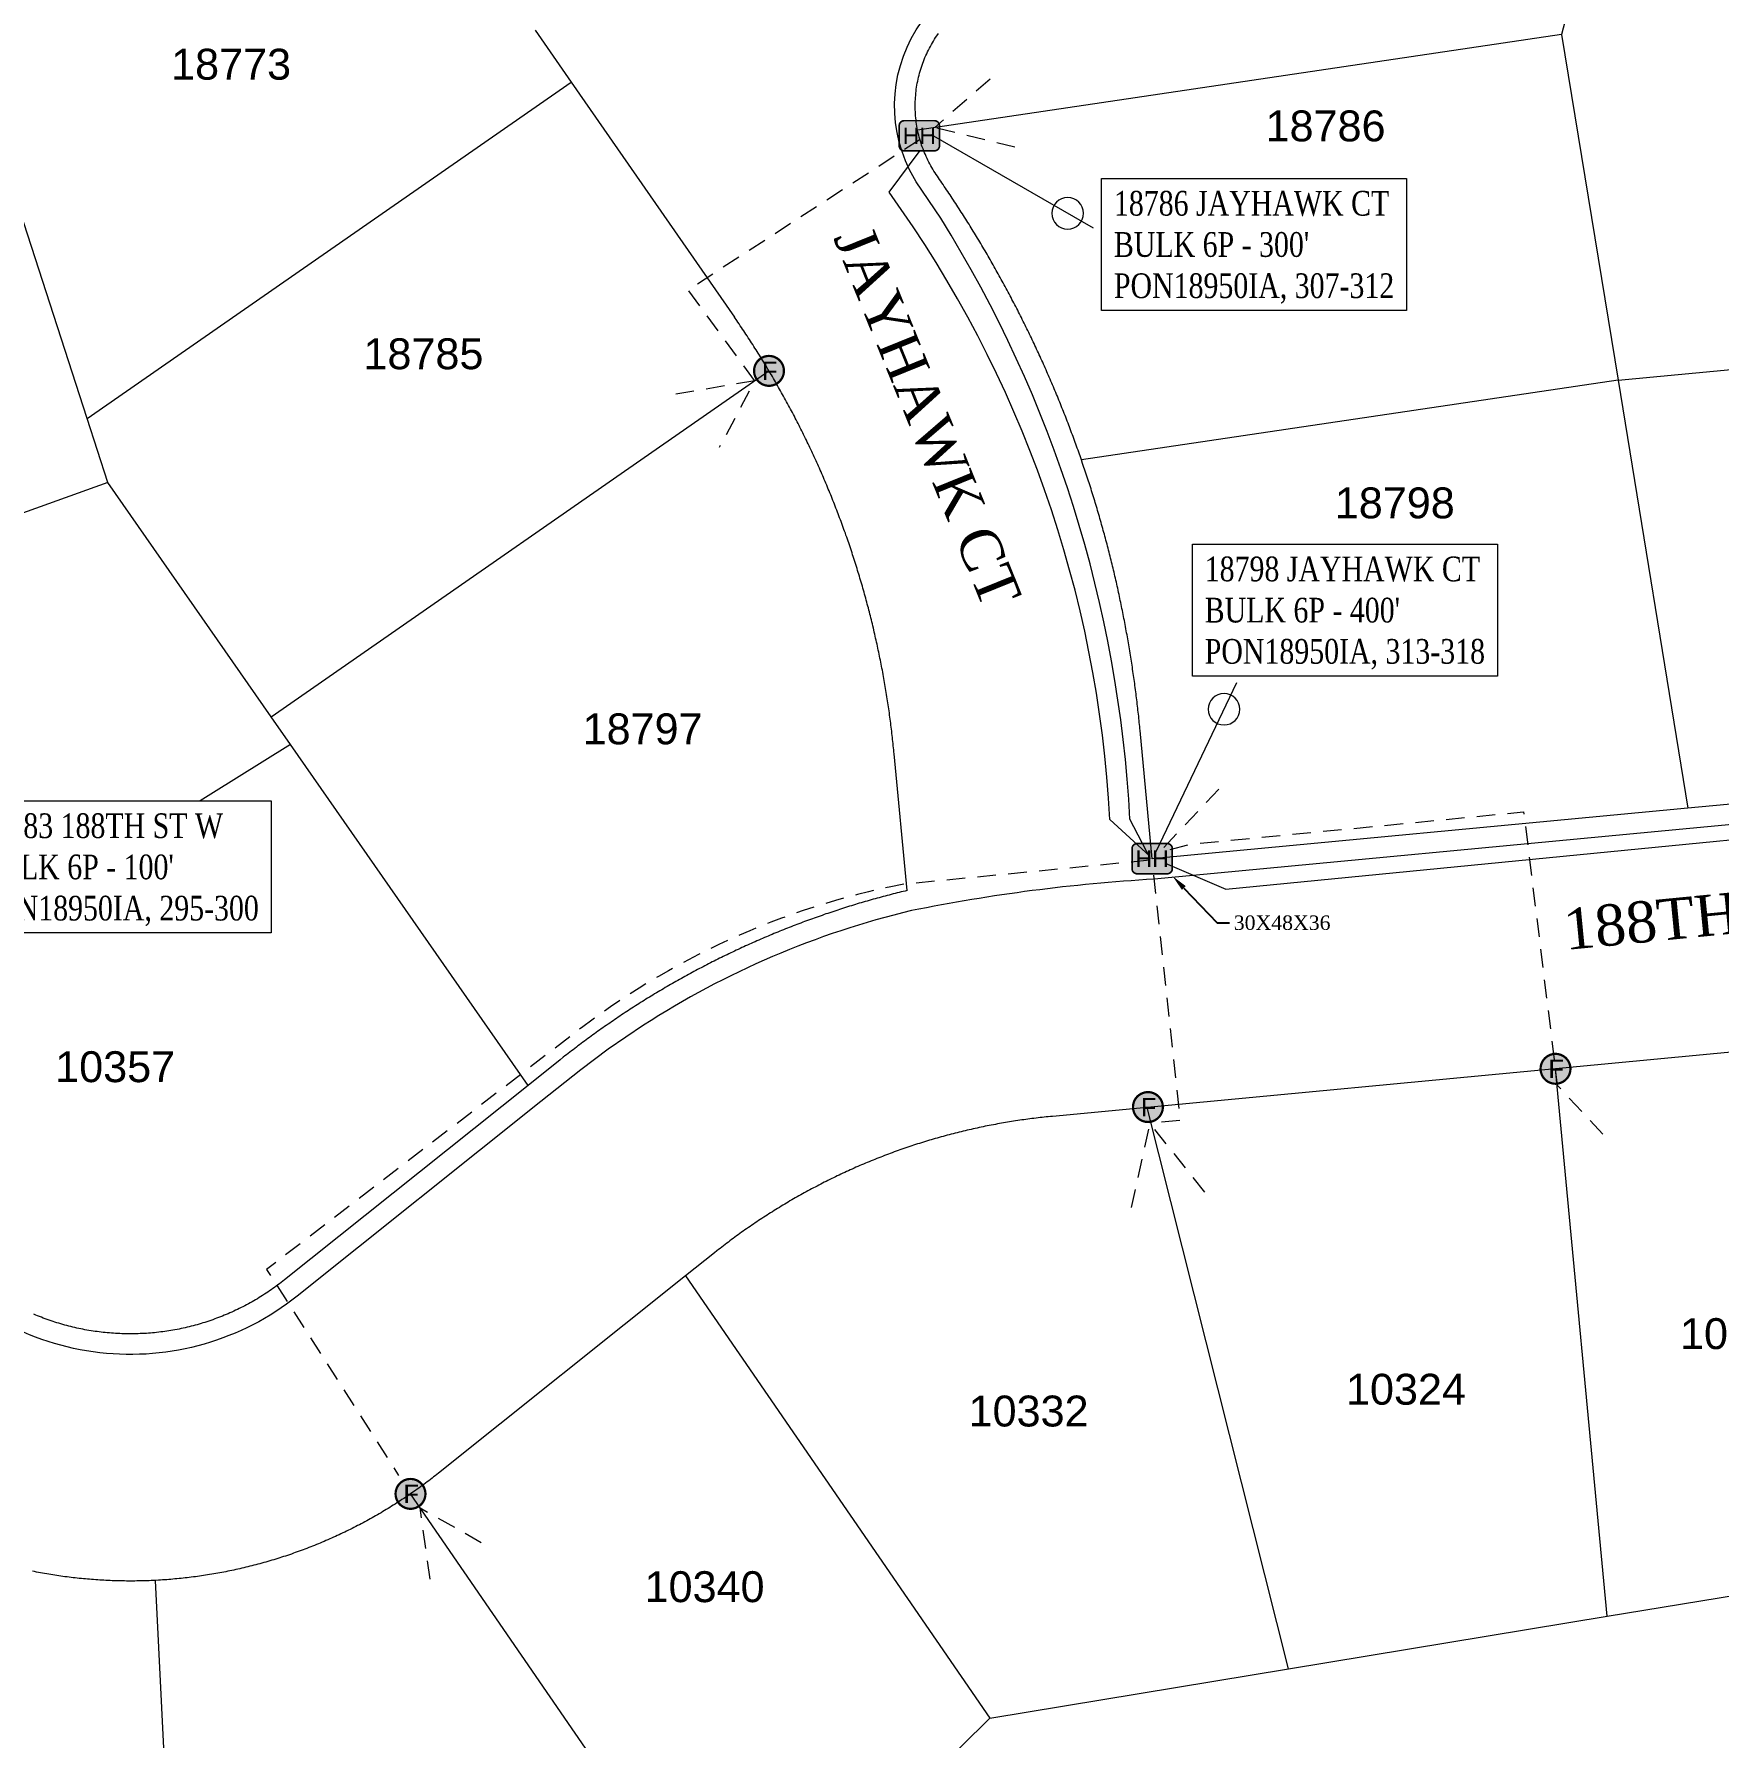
# Model space of a CAD drawing. Header units: feet. Extents: x 865220 to 2821149, y -2240498 to 944432.
# Drawn here: x 2812945.6 to 2813354.8, y 939882.5 to 940296.1 of the extents above; entities that cross this region are included whole.
import ezdxf
from ezdxf import colors
from ezdxf.entities.mleader import LeaderData, LeaderLine
from ezdxf.enums import TextEntityAlignment as Align
from ezdxf.lldxf.tags import DXFTag
from ezdxf.math import Vec2, Vec3

# ---------------------------------------------------------------- set-up
doc = ezdxf.new("R2010")
doc.units = ezdxf.units.FT
doc.header["$LTSCALE"] = 0.015
doc.header["$MEASUREMENT"] = 0
doc.linetypes.add('DASHED', pattern=[5, 3, -2])
for name, color, linetype in [('144A', 112, '144A'), ('Dakota County Addresses', 7, 'Continuous'), ('Dakota County Parcels', 7, 'Continuous'), ('DETAIL', 7, 'Continuous'), ('DROP BURIED', 7, 'DASHED'), ('STREET NAME', 7, 'Continuous'), ('TAIL', 1, 'MST'), ('TELEPHONE STRUCT-PROP', 6, 'Continuous'), ('TERMINALS', 7, 'Continuous')]:
    doc.layers.add(name, color=color, linetype=linetype)
doc.layers.add('RUNNING LINE (UNDERGROUND)', color=10, linetype='Continuous', lineweight=40)
doc.styles.add('Dimensions 100', font='arial.ttf')
doc.styles.add('Line', font='txt.shx', dxfattribs={"height": 3})
doc.styles.add('SIMPLEX', font='times.ttf', dxfattribs={"width": 0.8})
doc.styles.get("Standard").update_dxf_attribs({"font": 'times.ttf'})
doc.styles.add('Utilities', font='arial.ttf', dxfattribs={"height": 2.5})
tags = doc.linetypes.add('144A', pattern='A,80,-5,["144A",Line,S=1.5,R=0,X=0,Y=-1.5],-24', length=109).pattern_tags.tags
tags[6] = DXFTag(74, 10)
tags = doc.linetypes.add('MST', pattern='A,5,-5,5,-5,["TAIL",Line,S=1.5,R=0,X=0,Y=-1.5],-20', length=40).pattern_tags.tags
tags[10] = DXFTag(74, 10)

# ---------------------------------------------------------------- blocks, each defined once
blk = doc.blocks.new('ACMAP_ANN_TEMPLATE_Dakota County Addresses')
at = {"layer": 'Dakota County Addresses', "style": 'Dimensions 100'}
blk.add_attdef('DakotaCountyAddress', text='', height=50, dxfattribs=at).set_placement((0, 0), align=Align.CENTER)
blk = doc.blocks.new('NEW HH')
at = {"ltscale": 40, "true_color": 0xffffff}
h = blk.add_hatch(color=7, dxfattribs=at)
h.dxf.hatch_style = 1
h.paths.add_polyline_path([(-0.0611, -0.0305, 0.414214), (-0.0458, -0.0458), (0.0458, -0.0458, 0.414214), (0.0611, -0.0305), (0.0611, 0.0305, 0.414214), (0.0458, 0.0458), (-0.0458, 0.0458, 0.414214), (-0.0611, 0.0305)])
at = {"layer": 'RUNNING LINE (UNDERGROUND)', "color": 6, "lineweight": 0, "const_width": 0.005, "flags": 128}
blk.add_lwpolyline([(-0.0611, 0.0305), (-0.0611, -0.0305, 0.414214), (-0.0458, -0.0458), (0.0458, -0.0458, 0.414214), (0.0611, -0.0305), (0.0611, 0.0305, 0.414214), (0.0458, 0.0458), (-0.0458, 0.0458, 0.414214)], format="xyb", close=True, dxfattribs=at)
at = {"layer": 'TELEPHONE STRUCT-PROP', "color": 18, "true_color": 0x000000, "style": 'Utilities'}
blk.add_text('HH', height=0.05, dxfattribs=at).set_placement((0, 0), align=Align.MIDDLE_CENTER)
blk = doc.blocks.new('Proposed FlowerPot')
at = {"lineweight": 5, "ltscale": 100, "true_color": 0xffffff}
h = blk.add_hatch(color=7, dxfattribs=at)
h.dxf.hatch_style = 1
h.paths.add_polyline_path([(-0.0604, 0, 0.414214), (0, -0.0604, 0.414214), (0.0604, 0, 0.414214), (0, 0.0604, 0.414214)])
at = {"lineweight": 5, "ltscale": 100}
blk.add_circle((0, 0), 0.0604, dxfattribs=at)
at = {"layer": 'RUNNING LINE (UNDERGROUND)', "color": 6, "lineweight": 5, "const_width": 0.00907, "flags": 128}
blk.add_lwpolyline([(-0.0604, 0, -0.414214), (0, 0.0604, -0.414214), (0.0604, 0, -0.414214), (0, -0.0604, -0.414214), (-0.0604, 0)], format="xyb", dxfattribs=at)
at = {"color": 18, "linetype": 'ByBlock', "lineweight": 5, "ltscale": 100, "true_color": 0x000000, "style": 'Dimensions 100'}
blk.add_text('F', height=0.0744, dxfattribs=at).set_placement((-0.029, -0.0374))
blk = doc.blocks.new('TERMINAL')
at = {"lineweight": 5, "ltscale": 0.5, "flags": 128}
blk.add_lwpolyline([(-0.07, -0.65), (-0.07, 44.75)], dxfattribs=at)
at = {"lineweight": 5, "ltscale": 0.5}
blk.add_circle((-0.07, 37.61), 3.83, dxfattribs=at)

msp = doc.modelspace()

# ---------------------------------------------------------------- linework, layer by layer
at = {"layer": '144A', "lineweight": 5, "ltscale": 50, "flags": 128}
msp.add_lwpolyline([(2814251.08, 939562.11), (2814223.82, 939670.85), (2814217.93, 939689.59), (2814209.93, 939707.36), (2814199.89, 939724.07), (2814187.95, 939739.48), (2814174.27, 939753.37), (2814159.05, 939765.55), (2814142.51, 939775.85), (2814124.86, 939784.12), (2814106.31, 939790.28), (2814093.48, 939793.16), (2814080.32, 939795.03), (2813961.35, 939807.11), (2813965.74, 939860.55), (2813967.85, 939909.13), (2813968.11, 939956.4), (2813967.59, 939996.78), (2813966.42, 940085.76), (2813963.81, 940285.34), (2813948.5, 940341.34, 0.262115), (2813858.71, 940391.79), (2813791.04, 940391.74), (2813571.34, 940391.58, 0.463204), (2813458.58, 940257.21), (2813460.37, 940248.71), (2813467.24, 940225.92), (2813478.89, 940184.41), (2813484.72, 940161), (2813489.07, 940141.9), (2813494.29, 940117.06), (2813347.72, 940103.22), (2813217.61, 940090.93, 0.035236), (2813158.69, 940083.29, 0.084911), (2813093.58, 940055.46), (2813085.05, 940049.65), (2813078.39, 940044.67), (2813068.7, 940036.95), (2813009.54, 939989.75, -0.415738), (2812917.99, 940000.28), (2812916.04, 940002.88), (2812913.96, 940005.78), (2812909.6, 940011.95), (2812899.39, 940026.89), (2812889.26, 940042.48), (2812885.98, 940047.7, -0.117248), (2812769.65, 940395.18), (2812768.9, 940400.97), (2812768.45, 940403.85), (2812768.35, 940404.45, 0.177947), (2812708.55, 940509.19), (2812660.54, 940544.6, 0.149356), (2812569.5, 940570.93), (2812534.62, 940570.41), (2812501.95, 941445.53), (2812498.4, 941731.02), (2812503.32, 941737.82)], format="xyb", dxfattribs=at)
at = {"layer": 'Dakota County Parcels', "lineweight": 5}
for p, q in [((2813323.68, 940323.87), (2813316.57, 940295.93)), ((2813067.28, 940297.01), (2813076.03, 940284.42)), ((2813316.57, 940295.93), (2813160.19, 940272.74)), ((2813316.57, 940295.93), (2813330.28, 940212.04)), ((2812958.52, 940202.75), (2813076.03, 940284.42)), ((2813076.03, 940284.42), (2813115.7, 940227.34)), ((2812958.52, 940202.75), (2812937.82, 940266.76)), ((2813330.28, 940212.04), (2813462.44, 940224.52)), ((2813003.22, 940130.32), (2813124.09, 940214.32)), ((2813330.28, 940212.04), (2813199.95, 940192.72)), ((2813330.28, 940212.04), (2813347.25, 940108.19)), ((2812963.54, 940187.25), (2812958.52, 940202.75)), ((2812963.54, 940187.25), (2812840.85, 940142.97)), ((2813003.22, 940130.32), (2812963.54, 940187.25)), ((2813007.92, 940123.59), (2813003.22, 940130.32)), ((2813007.92, 940123.59), (2812890.22, 940050.35)), ((2813065.58, 940040.86), (2813007.92, 940123.59)), ((2813217.14, 940095.91), (2813214.21, 940126.99)), ((2813157.61, 940088.18), (2813154.48, 940121.35)), ((2813488.25, 940121.51), (2813347.25, 940108.19)), ((2813347.25, 940108.19), (2813217.14, 940095.91)), ((2813399.69, 940052.89), (2813315.08, 940044.9)), ((2813073.4, 940047.1), (2813065.58, 940040.86)), ((2813065.58, 940040.86), (2813006.42, 939993.66)), ((2813315.08, 940044.9), (2813215.92, 940035.53)), ((2813327.62, 939912.01), (2813315.08, 940044.9)), ((2813215.92, 940035.53), (2813192.92, 940033.36)), ((2813250.25, 939899.26), (2813215.92, 940035.53)), ((2813110.82, 940000.21), (2813103.82, 939994.62)), ((2813103.82, 939994.62), (2813043.84, 939946.76)), ((2813103.82, 939994.62), (2813177.71, 939887.3)), ((2813116.33, 939826.56), (2813037.04, 939941.72)), ((2812982.18, 939781.07), (2812975.08, 939920.72)), ((2813327.62, 939912.01), (2813376.47, 939920.06)), ((2813250.25, 939899.26), (2813327.62, 939912.01)), ((2813177.71, 939887.3), (2813250.25, 939899.26)), ((2813116.33, 939826.56), (2813177.71, 939887.3))]:
    msp.add_line(p, q, dxfattribs=at)
for points in [[(2813160.19, 940272.74), (2813160.1, 940273.23), (2813160.02, 940273.72), (2813159.94, 940274.22), (2813159.87, 940274.71), (2813159.8, 940275.21), (2813159.75, 940275.7), (2813159.7, 940276.2), (2813159.67, 940276.7), (2813159.64, 940277.2), (2813159.62, 940277.7), (2813159.6, 940278.2), (2813159.6, 940278.7), (2813159.61, 940279.2), (2813159.62, 940279.7), (2813159.64, 940280.2), (2813159.67, 940280.7), (2813159.71, 940281.2), (2813159.75, 940281.69), (2813159.81, 940282.19), (2813159.87, 940282.69), (2813159.94, 940283.18), (2813160.02, 940283.68), (2813160.1, 940284.17), (2813160.2, 940284.66), (2813160.3, 940285.15), (2813160.41, 940285.64), (2813160.53, 940286.12), (2813160.66, 940286.6), (2813160.8, 940287.09), (2813160.94, 940287.56), (2813161.09, 940288.04), (2813161.25, 940288.51), (2813161.42, 940288.98), (2813161.6, 940289.45), (2813161.78, 940289.92), (2813161.97, 940290.38), (2813162.17, 940290.84), (2813162.38, 940291.29), (2813162.59, 940291.75), (2813162.81, 940292.19), (2813163.04, 940292.64), (2813163.28, 940293.08), (2813163.52, 940293.52), (2813163.77, 940293.95), (2813164.03, 940294.38), (2813164.29, 940294.8), (2813164.56, 940295.22), (2813164.84, 940295.64), (2813165.25, 940296.21)], [(2813164.97, 940261.57), (2813164.68, 940261.99), (2813164.41, 940262.41), (2813164.14, 940262.83), (2813163.88, 940263.25), (2813163.63, 940263.68), (2813163.38, 940264.12), (2813163.14, 940264.56), (2813162.91, 940265), (2813162.68, 940265.45), (2813162.47, 940265.9), (2813162.26, 940266.35), (2813162.06, 940266.81), (2813161.86, 940267.27), (2813161.67, 940267.73), (2813161.5, 940268.2), (2813161.32, 940268.67), (2813161.16, 940269.14), (2813161.01, 940269.62), (2813160.86, 940270.1), (2813160.72, 940270.58), (2813160.59, 940271.06), (2813160.47, 940271.54), (2813160.35, 940272.03), (2813160.19, 940272.74)], [(2813199.95, 940192.72), (2813199.79, 940193.19), (2813199.63, 940193.66), (2813199.46, 940194.13), (2813199.29, 940194.6), (2813199.13, 940195.07), (2813198.96, 940195.55), (2813198.79, 940196.02), (2813198.62, 940196.49), (2813198.45, 940196.96), (2813198.28, 940197.43), (2813198.11, 940197.9), (2813197.93, 940198.36), (2813197.76, 940198.83), (2813197.59, 940199.3), (2813197.41, 940199.77), (2813197.23, 940200.24), (2813197.06, 940200.7), (2813196.88, 940201.17), (2813196.7, 940201.64), (2813196.52, 940202.11), (2813196.34, 940202.57), (2813196.16, 940203.04), (2813195.98, 940203.5), (2813195.79, 940203.97), (2813195.61, 940204.43), (2813195.43, 940204.9), (2813195.24, 940205.36), (2813195.05, 940205.83), (2813194.87, 940206.29), (2813194.68, 940206.75), (2813194.49, 940207.22), (2813194.3, 940207.68), (2813194.11, 940208.14), (2813193.92, 940208.6), (2813193.73, 940209.06), (2813193.53, 940209.53), (2813193.34, 940209.99), (2813193.15, 940210.45), (2813192.95, 940210.91), (2813192.76, 940211.37), (2813192.56, 940211.83), (2813192.36, 940212.29), (2813192.16, 940212.75), (2813191.96, 940213.2), (2813191.76, 940213.66), (2813191.56, 940214.12), (2813191.36, 940214.58), (2813191.16, 940215.03), (2813190.96, 940215.49), (2813190.75, 940215.95), (2813190.55, 940216.4), (2813190.34, 940216.86), (2813190.13, 940217.31), (2813189.93, 940217.77), (2813189.72, 940218.22), (2813189.51, 940218.68), (2813189.3, 940219.13), (2813189.09, 940219.59), (2813188.88, 940220.04), (2813188.67, 940220.49), (2813188.45, 940220.94), (2813188.24, 940221.4), (2813188.02, 940221.85), (2813187.81, 940222.3), (2813187.59, 940222.75), (2813187.38, 940223.2), (2813187.16, 940223.65), (2813186.94, 940224.1), (2813186.72, 940224.55), (2813186.5, 940225), (2813186.28, 940225.45), (2813186.06, 940225.89), (2813185.83, 940226.34), (2813185.61, 940226.79), (2813185.39, 940227.24), (2813185.16, 940227.68), (2813184.94, 940228.13), (2813184.71, 940228.57), (2813184.48, 940229.02), (2813184.25, 940229.46), (2813184.03, 940229.91), (2813183.8, 940230.35), (2813183.57, 940230.8), (2813183.33, 940231.24), (2813183.1, 940231.68), (2813182.87, 940232.13), (2813182.64, 940232.57), (2813182.4, 940233.01), (2813182.17, 940233.45), (2813181.93, 940233.89), (2813181.69, 940234.33), (2813181.46, 940234.77), (2813181.22, 940235.21), (2813180.98, 940235.65), (2813180.74, 940236.09), (2813180.5, 940236.53), (2813180.26, 940236.96), (2813180.02, 940237.4), (2813179.77, 940237.84), (2813179.53, 940238.28), (2813179.28, 940238.71), (2813179.04, 940239.15), (2813178.79, 940239.58), (2813178.55, 940240.02), (2813178.3, 940240.45), (2813178.05, 940240.89), (2813177.8, 940241.32), (2813177.55, 940241.75), (2813177.3, 940242.18), (2813177.05, 940242.62), (2813176.8, 940243.05), (2813176.55, 940243.48), (2813176.29, 940243.91), (2813176.04, 940244.34), (2813175.78, 940244.77), (2813175.53, 940245.2), (2813175.27, 940245.63), (2813175.01, 940246.06), (2813174.75, 940246.49), (2813174.49, 940246.91), (2813174.24, 940247.34), (2813173.97, 940247.77), (2813173.71, 940248.19), (2813173.45, 940248.62), (2813173.19, 940249.05), (2813172.93, 940249.47), (2813172.66, 940249.89), (2813172.4, 940250.32), (2813172.13, 940250.74), (2813171.86, 940251.16), (2813171.6, 940251.59), (2813171.33, 940252.01), (2813171.06, 940252.43), (2813170.79, 940252.85), (2813170.52, 940253.27), (2813170.25, 940253.69), (2813169.98, 940254.11), (2813169.7, 940254.53), (2813169.43, 940254.95), (2813169.16, 940255.37), (2813168.88, 940255.79), (2813168.61, 940256.2), (2813168.33, 940256.62), (2813168.05, 940257.04), (2813167.78, 940257.45), (2813167.5, 940257.87), (2813167.22, 940258.28), (2813166.94, 940258.7), (2813166.66, 940259.11), (2813166.38, 940259.52), (2813166.1, 940259.94), (2813165.81, 940260.35), (2813165.53, 940260.76), (2813164.97, 940261.57)], [(2813124.09, 940214.32), (2813123.83, 940214.75), (2813123.58, 940215.18), (2813123.32, 940215.61), (2813123.06, 940216.03), (2813122.8, 940216.46), (2813122.54, 940216.89), (2813122.27, 940217.31), (2813122.01, 940217.74), (2813121.75, 940218.16), (2813121.48, 940218.59), (2813121.22, 940219.01), (2813120.95, 940219.43), (2813120.68, 940219.85), (2813120.41, 940220.27), (2813120.14, 940220.7), (2813119.87, 940221.12), (2813119.6, 940221.54), (2813119.33, 940221.95), (2813119.05, 940222.37), (2813118.78, 940222.79), (2813118.5, 940223.21), (2813118.23, 940223.62), (2813117.95, 940224.04), (2813117.67, 940224.46), (2813117.39, 940224.87), (2813117.11, 940225.28), (2813116.83, 940225.7), (2813116.55, 940226.11), (2813116.26, 940226.52), (2813115.7, 940227.34)], [(2813154.48, 940121.35), (2813154.43, 940121.85), (2813154.38, 940122.34), (2813154.33, 940122.84), (2813154.28, 940123.34), (2813154.23, 940123.84), (2813154.18, 940124.33), (2813154.12, 940124.83), (2813154.07, 940125.33), (2813154.01, 940125.82), (2813153.95, 940126.32), (2813153.89, 940126.82), (2813153.83, 940127.31), (2813153.77, 940127.81), (2813153.71, 940128.3), (2813153.65, 940128.8), (2813153.58, 940129.3), (2813153.52, 940129.79), (2813153.45, 940130.29), (2813153.38, 940130.78), (2813153.32, 940131.28), (2813153.25, 940131.77), (2813153.17, 940132.27), (2813153.1, 940132.76), (2813153.03, 940133.26), (2813152.96, 940133.75), (2813152.88, 940134.25), (2813152.8, 940134.74), (2813152.73, 940135.23), (2813152.65, 940135.73), (2813152.57, 940136.22), (2813152.49, 940136.71), (2813152.4, 940137.21), (2813152.32, 940137.7), (2813152.24, 940138.19), (2813152.15, 940138.69), (2813152.06, 940139.18), (2813151.98, 940139.67), (2813151.89, 940140.16), (2813151.8, 940140.65), (2813151.71, 940141.15), (2813151.62, 940141.64), (2813151.52, 940142.13), (2813151.43, 940142.62), (2813151.33, 940143.11), (2813151.24, 940143.6), (2813151.14, 940144.09), (2813151.04, 940144.58), (2813150.94, 940145.07), (2813150.84, 940145.56), (2813150.74, 940146.05), (2813150.63, 940146.54), (2813150.53, 940147.03), (2813150.42, 940147.52), (2813150.32, 940148.01), (2813150.21, 940148.49), (2813150.1, 940148.98), (2813149.99, 940149.47), (2813149.88, 940149.96), (2813149.77, 940150.44), (2813149.66, 940150.93), (2813149.54, 940151.42), (2813149.43, 940151.9), (2813149.31, 940152.39), (2813149.19, 940152.88), (2813149.08, 940153.36), (2813148.96, 940153.85), (2813148.84, 940154.33), (2813148.71, 940154.82), (2813148.59, 940155.3), (2813148.47, 940155.79), (2813148.34, 940156.27), (2813148.22, 940156.76), (2813148.09, 940157.24), (2813147.96, 940157.72), (2813147.83, 940158.2), (2813147.7, 940158.69), (2813147.57, 940159.17), (2813147.44, 940159.65), (2813147.3, 940160.13), (2813147.17, 940160.61), (2813147.03, 940161.1), (2813146.9, 940161.58), (2813146.76, 940162.06), (2813146.62, 940162.54), (2813146.48, 940163.02), (2813146.34, 940163.5), (2813146.19, 940163.98), (2813146.05, 940164.46), (2813145.91, 940164.93), (2813145.76, 940165.41), (2813145.61, 940165.89), (2813145.47, 940166.37), (2813145.32, 940166.85), (2813145.17, 940167.32), (2813145.02, 940167.8), (2813144.87, 940168.27), (2813144.71, 940168.75), (2813144.56, 940169.23), (2813144.4, 940169.7), (2813144.25, 940170.18), (2813144.09, 940170.65), (2813143.93, 940171.13), (2813143.77, 940171.6), (2813143.61, 940172.07), (2813143.45, 940172.55), (2813143.29, 940173.02), (2813143.12, 940173.49), (2813142.96, 940173.96), (2813142.79, 940174.43), (2813142.63, 940174.91), (2813142.46, 940175.38), (2813142.29, 940175.85), (2813142.12, 940176.32), (2813141.95, 940176.79), (2813141.78, 940177.26), (2813141.6, 940177.73), (2813141.43, 940178.19), (2813141.25, 940178.66), (2813141.08, 940179.13), (2813140.9, 940179.6), (2813140.72, 940180.06), (2813140.54, 940180.53), (2813140.36, 940181), (2813140.18, 940181.46), (2813140, 940181.93), (2813139.81, 940182.39), (2813139.63, 940182.86), (2813139.44, 940183.32), (2813139.25, 940183.79), (2813139.07, 940184.25), (2813138.88, 940184.71), (2813138.69, 940185.17), (2813138.5, 940185.64), (2813138.3, 940186.1), (2813138.11, 940186.56), (2813137.92, 940187.02), (2813137.72, 940187.48), (2813137.53, 940187.94), (2813137.33, 940188.4), (2813137.13, 940188.86), (2813136.93, 940189.32), (2813136.73, 940189.77), (2813136.53, 940190.23), (2813136.33, 940190.69), (2813136.12, 940191.15), (2813135.92, 940191.6), (2813135.71, 940192.06), (2813135.51, 940192.51), (2813135.3, 940192.97), (2813135.09, 940193.42), (2813134.88, 940193.88), (2813134.67, 940194.33), (2813134.46, 940194.78), (2813134.25, 940195.24), (2813134.03, 940195.69), (2813133.82, 940196.14), (2813133.6, 940196.59), (2813133.39, 940197.04), (2813133.17, 940197.49), (2813132.95, 940197.94), (2813132.73, 940198.39), (2813132.51, 940198.84), (2813132.29, 940199.29), (2813132.06, 940199.73), (2813131.84, 940200.18), (2813131.62, 940200.63), (2813131.39, 940201.07), (2813131.16, 940201.52), (2813130.94, 940201.96), (2813130.71, 940202.41), (2813130.48, 940202.85), (2813130.25, 940203.3), (2813130.01, 940203.74), (2813129.78, 940204.18), (2813129.55, 940204.62), (2813129.31, 940205.06), (2813129.08, 940205.51), (2813128.84, 940205.95), (2813128.6, 940206.39), (2813128.36, 940206.82), (2813128.13, 940207.26), (2813127.88, 940207.7), (2813127.64, 940208.14), (2813127.4, 940208.58), (2813127.16, 940209.01), (2813126.91, 940209.45), (2813126.67, 940209.88), (2813126.42, 940210.32), (2813126.17, 940210.75), (2813125.92, 940211.19), (2813125.67, 940211.62), (2813125.42, 940212.05), (2813125.17, 940212.49), (2813124.92, 940212.92), (2813124.67, 940213.35), (2813124.41, 940213.78), (2813124.09, 940214.32)], [(2813214.21, 940126.99), (2813214.16, 940127.49), (2813214.11, 940127.98), (2813214.06, 940128.48), (2813214.01, 940128.98), (2813213.96, 940129.48), (2813213.91, 940129.97), (2813213.86, 940130.47), (2813213.8, 940130.97), (2813213.75, 940131.46), (2813213.69, 940131.96), (2813213.64, 940132.46), (2813213.58, 940132.95), (2813213.52, 940133.45), (2813213.46, 940133.95), (2813213.4, 940134.44), (2813213.34, 940134.94), (2813213.28, 940135.44), (2813213.22, 940135.93), (2813213.15, 940136.43), (2813213.09, 940136.92), (2813213.03, 940137.42), (2813212.96, 940137.91), (2813212.89, 940138.41), (2813212.83, 940138.91), (2813212.76, 940139.4), (2813212.69, 940139.9), (2813212.62, 940140.39), (2813212.55, 940140.89), (2813212.47, 940141.38), (2813212.4, 940141.88), (2813212.33, 940142.37), (2813212.25, 940142.86), (2813212.18, 940143.36), (2813212.1, 940143.85), (2813212.02, 940144.35), (2813211.95, 940144.84), (2813211.87, 940145.33), (2813211.79, 940145.83), (2813211.71, 940146.32), (2813211.62, 940146.81), (2813211.54, 940147.31), (2813211.46, 940147.8), (2813211.37, 940148.29), (2813211.29, 940148.79), (2813211.2, 940149.28), (2813211.12, 940149.77), (2813211.03, 940150.26), (2813210.94, 940150.75), (2813210.85, 940151.25), (2813210.76, 940151.74), (2813210.67, 940152.23), (2813210.58, 940152.72), (2813210.48, 940153.21), (2813210.39, 940153.7), (2813210.29, 940154.19), (2813210.2, 940154.68), (2813210.1, 940155.17), (2813210, 940155.67), (2813209.91, 940156.16), (2813209.81, 940156.65), (2813209.71, 940157.14), (2813209.61, 940157.63), (2813209.5, 940158.11), (2813209.4, 940158.6), (2813209.3, 940159.09), (2813209.19, 940159.58), (2813209.09, 940160.07), (2813208.98, 940160.56), (2813208.88, 940161.05), (2813208.77, 940161.54), (2813208.66, 940162.02), (2813208.55, 940162.51), (2813208.44, 940163), (2813208.33, 940163.49), (2813208.22, 940163.97), (2813208.1, 940164.46), (2813207.99, 940164.95), (2813207.88, 940165.43), (2813207.76, 940165.92), (2813207.64, 940166.41), (2813207.53, 940166.89), (2813207.41, 940167.38), (2813207.29, 940167.86), (2813207.17, 940168.35), (2813207.05, 940168.84), (2813206.93, 940169.32), (2813206.81, 940169.8), (2813206.68, 940170.29), (2813206.56, 940170.77), (2813206.43, 940171.26), (2813206.31, 940171.74), (2813206.18, 940172.23), (2813206.05, 940172.71), (2813205.92, 940173.19), (2813205.8, 940173.67), (2813205.67, 940174.16), (2813205.53, 940174.64), (2813205.4, 940175.12), (2813205.27, 940175.6), (2813205.14, 940176.09), (2813205, 940176.57), (2813204.87, 940177.05), (2813204.73, 940177.53), (2813204.59, 940178.01), (2813204.46, 940178.49), (2813204.32, 940178.97), (2813204.18, 940179.45), (2813204.04, 940179.93), (2813203.9, 940180.41), (2813203.75, 940180.89), (2813203.61, 940181.37), (2813203.47, 940181.85), (2813203.32, 940182.33), (2813203.18, 940182.81), (2813203.03, 940183.28), (2813202.88, 940183.76), (2813202.74, 940184.24), (2813202.59, 940184.72), (2813202.44, 940185.19), (2813202.29, 940185.67), (2813202.14, 940186.15), (2813201.98, 940186.62), (2813201.83, 940187.1), (2813201.68, 940187.57), (2813201.52, 940188.05), (2813201.37, 940188.52), (2813201.21, 940189), (2813201.05, 940189.47), (2813200.9, 940189.95), (2813200.74, 940190.42), (2813200.58, 940190.9), (2813200.42, 940191.37), (2813200.25, 940191.84), (2813199.95, 940192.72)], [(2813157.61, 940088.18), (2813157.12, 940088.06), (2813156.64, 940087.94), (2813156.15, 940087.82), (2813155.67, 940087.7), (2813155.18, 940087.58), (2813154.7, 940087.46), (2813154.21, 940087.34), (2813153.73, 940087.21), (2813153.25, 940087.09), (2813152.76, 940086.96), (2813152.28, 940086.83), (2813151.8, 940086.7), (2813151.31, 940086.57), (2813150.83, 940086.44), (2813150.35, 940086.31), (2813149.87, 940086.18), (2813149.39, 940086.04), (2813148.9, 940085.91), (2813148.42, 940085.77), (2813147.94, 940085.63), (2813147.46, 940085.49), (2813146.98, 940085.35), (2813146.5, 940085.21), (2813146.02, 940085.07), (2813145.54, 940084.92), (2813145.07, 940084.78), (2813144.59, 940084.63), (2813144.11, 940084.49), (2813143.63, 940084.34), (2813143.16, 940084.19), (2813142.68, 940084.04), (2813142.2, 940083.89), (2813141.73, 940083.74), (2813141.25, 940083.58), (2813140.77, 940083.43), (2813140.3, 940083.27), (2813139.82, 940083.12), (2813139.35, 940082.96), (2813138.88, 940082.8), (2813138.4, 940082.64), (2813137.93, 940082.48), (2813137.46, 940082.32), (2813136.98, 940082.15), (2813136.51, 940081.99), (2813136.04, 940081.82), (2813135.57, 940081.66), (2813135.1, 940081.49), (2813134.63, 940081.32), (2813134.16, 940081.15), (2813133.69, 940080.98), (2813133.22, 940080.81), (2813132.75, 940080.63), (2813132.28, 940080.46), (2813131.81, 940080.28), (2813131.34, 940080.11), (2813130.88, 940079.93), (2813130.41, 940079.75), (2813129.94, 940079.57), (2813129.48, 940079.39), (2813129.01, 940079.21), (2813128.55, 940079.02), (2813128.08, 940078.84), (2813127.62, 940078.65), (2813127.15, 940078.47), (2813126.69, 940078.28), (2813126.23, 940078.09), (2813125.76, 940077.9), (2813125.3, 940077.71), (2813124.84, 940077.52), (2813124.38, 940077.33), (2813123.92, 940077.13), (2813123.46, 940076.94), (2813123, 940076.74), (2813122.54, 940076.55), (2813122.08, 940076.35), (2813121.62, 940076.15), (2813121.16, 940075.95), (2813120.71, 940075.75), (2813120.25, 940075.55), (2813119.79, 940075.34), (2813119.34, 940075.14), (2813118.88, 940074.93), (2813118.42, 940074.73), (2813117.97, 940074.52), (2813117.52, 940074.31), (2813117.06, 940074.1), (2813116.61, 940073.89), (2813116.16, 940073.68), (2813115.7, 940073.46), (2813115.25, 940073.25), (2813114.8, 940073.03), (2813114.35, 940072.82), (2813113.9, 940072.6), (2813113.45, 940072.38), (2813113, 940072.16), (2813112.55, 940071.94), (2813112.1, 940071.72), (2813111.65, 940071.5), (2813111.21, 940071.28), (2813110.76, 940071.05), (2813110.31, 940070.83), (2813109.87, 940070.6), (2813109.42, 940070.37), (2813108.98, 940070.14), (2813108.53, 940069.91), (2813108.09, 940069.68), (2813107.65, 940069.45), (2813107.21, 940069.22), (2813106.76, 940068.99), (2813106.32, 940068.75), (2813105.88, 940068.52), (2813105.44, 940068.28), (2813105, 940068.04), (2813104.56, 940067.8), (2813104.12, 940067.56), (2813103.69, 940067.32), (2813103.25, 940067.08), (2813102.81, 940066.84), (2813102.37, 940066.59), (2813101.94, 940066.35), (2813101.5, 940066.1), (2813101.07, 940065.85), (2813100.63, 940065.61), (2813100.2, 940065.36), (2813099.77, 940065.11), (2813099.34, 940064.86), (2813098.9, 940064.6), (2813098.47, 940064.35), (2813098.04, 940064.1), (2813097.61, 940063.84), (2813097.18, 940063.59), (2813096.75, 940063.33), (2813096.33, 940063.07), (2813095.9, 940062.81), (2813095.47, 940062.55), (2813095.04, 940062.29), (2813094.62, 940062.03), (2813094.19, 940061.77), (2813093.77, 940061.5), (2813093.35, 940061.24), (2813092.92, 940060.97), (2813092.5, 940060.7), (2813092.08, 940060.44), (2813091.66, 940060.17), (2813091.23, 940059.9), (2813090.81, 940059.63), (2813090.39, 940059.36), (2813089.98, 940059.08), (2813089.56, 940058.81), (2813089.14, 940058.53), (2813088.72, 940058.26), (2813088.31, 940057.98), (2813087.89, 940057.7), (2813087.48, 940057.43), (2813087.06, 940057.15), (2813086.65, 940056.87), (2813086.23, 940056.58), (2813085.82, 940056.3), (2813085.41, 940056.02), (2813085, 940055.73), (2813084.59, 940055.45), (2813084.18, 940055.16), (2813083.77, 940054.87), (2813083.36, 940054.59), (2813082.95, 940054.3), (2813082.55, 940054.01), (2813082.14, 940053.72), (2813081.73, 940053.42), (2813081.33, 940053.13), (2813080.92, 940052.84), (2813080.52, 940052.54), (2813080.12, 940052.25), (2813079.71, 940051.95), (2813079.31, 940051.65), (2813078.91, 940051.35), (2813078.51, 940051.05), (2813078.11, 940050.75), (2813077.71, 940050.45), (2813077.31, 940050.15), (2813076.92, 940049.85), (2813076.52, 940049.54), (2813076.12, 940049.24), (2813075.73, 940048.93), (2813075.33, 940048.63), (2813074.94, 940048.32), (2813074.55, 940048.01), (2813074.15, 940047.7), (2813073.4, 940047.1)], [(2813192.92, 940033.36), (2813192.42, 940033.31), (2813191.92, 940033.26), (2813191.42, 940033.21), (2813190.93, 940033.16), (2813190.43, 940033.11), (2813189.93, 940033.05), (2813189.44, 940032.99), (2813188.94, 940032.93), (2813188.44, 940032.87), (2813187.95, 940032.81), (2813187.45, 940032.75), (2813186.96, 940032.68), (2813186.46, 940032.62), (2813185.97, 940032.55), (2813185.47, 940032.48), (2813184.98, 940032.4), (2813184.48, 940032.33), (2813183.99, 940032.26), (2813183.49, 940032.18), (2813183, 940032.1), (2813182.51, 940032.02), (2813182.01, 940031.94), (2813181.52, 940031.86), (2813181.03, 940031.77), (2813180.53, 940031.69), (2813180.04, 940031.6), (2813179.55, 940031.51), (2813179.06, 940031.42), (2813178.57, 940031.33), (2813178.08, 940031.23), (2813177.59, 940031.14), (2813177.1, 940031.04), (2813176.61, 940030.94), (2813176.12, 940030.84), (2813175.63, 940030.74), (2813175.14, 940030.63), (2813174.65, 940030.53), (2813174.16, 940030.42), (2813173.67, 940030.31), (2813173.18, 940030.2), (2813172.7, 940030.09), (2813172.21, 940029.98), (2813171.72, 940029.87), (2813171.24, 940029.75), (2813170.75, 940029.63), (2813170.27, 940029.51), (2813169.78, 940029.39), (2813169.3, 940029.27), (2813168.81, 940029.15), (2813168.33, 940029.02), (2813167.84, 940028.89), (2813167.36, 940028.76), (2813166.88, 940028.63), (2813166.4, 940028.5), (2813165.91, 940028.37), (2813165.43, 940028.23), (2813164.95, 940028.1), (2813164.47, 940027.96), (2813163.99, 940027.82), (2813163.51, 940027.68), (2813163.03, 940027.54), (2813162.55, 940027.39), (2813162.07, 940027.25), (2813161.6, 940027.1), (2813161.12, 940026.95), (2813160.64, 940026.8), (2813160.17, 940026.65), (2813159.69, 940026.49), (2813159.22, 940026.34), (2813158.74, 940026.18), (2813158.27, 940026.03), (2813157.79, 940025.87), (2813157.32, 940025.7), (2813156.85, 940025.54), (2813156.37, 940025.38), (2813155.9, 940025.21), (2813155.43, 940025.05), (2813154.96, 940024.88), (2813154.49, 940024.71), (2813154.02, 940024.53), (2813153.55, 940024.36), (2813153.08, 940024.19), (2813152.62, 940024.01), (2813152.15, 940023.83), (2813151.68, 940023.65), (2813151.22, 940023.47), (2813150.75, 940023.29), (2813150.29, 940023.11), (2813149.82, 940022.92), (2813149.36, 940022.73), (2813148.89, 940022.55), (2813148.43, 940022.36), (2813147.97, 940022.17), (2813147.51, 940021.97), (2813147.05, 940021.78), (2813146.59, 940021.58), (2813146.13, 940021.39), (2813145.67, 940021.19), (2813145.21, 940020.99), (2813144.75, 940020.78), (2813144.3, 940020.58), (2813143.84, 940020.38), (2813143.39, 940020.17), (2813142.93, 940019.96), (2813142.48, 940019.75), (2813142.02, 940019.54), (2813141.57, 940019.33), (2813141.12, 940019.12), (2813140.67, 940018.9), (2813140.22, 940018.69), (2813139.77, 940018.47), (2813139.32, 940018.25), (2813138.87, 940018.03), (2813138.42, 940017.81), (2813137.97, 940017.58), (2813137.53, 940017.36), (2813137.08, 940017.13), (2813136.64, 940016.91), (2813136.19, 940016.68), (2813135.75, 940016.45), (2813135.3, 940016.21), (2813134.86, 940015.98), (2813134.42, 940015.75), (2813133.98, 940015.51), (2813133.54, 940015.27), (2813133.1, 940015.03), (2813132.66, 940014.79), (2813132.23, 940014.55), (2813131.79, 940014.31), (2813131.35, 940014.06), (2813130.92, 940013.81), (2813130.48, 940013.57), (2813130.05, 940013.32), (2813129.62, 940013.07), (2813129.19, 940012.82), (2813128.76, 940012.56), (2813128.33, 940012.31), (2813127.9, 940012.05), (2813127.47, 940011.79), (2813127.04, 940011.53), (2813126.61, 940011.27), (2813126.19, 940011.01), (2813125.76, 940010.75), (2813125.34, 940010.49), (2813124.91, 940010.22), (2813124.49, 940009.95), (2813124.07, 940009.68), (2813123.65, 940009.41), (2813123.23, 940009.14), (2813122.81, 940008.87), (2813122.39, 940008.6), (2813121.97, 940008.32), (2813121.56, 940008.05), (2813121.14, 940007.77), (2813120.73, 940007.49), (2813120.31, 940007.21), (2813119.9, 940006.93), (2813119.49, 940006.64), (2813119.08, 940006.36), (2813118.67, 940006.07), (2813118.26, 940005.79), (2813117.85, 940005.5), (2813117.44, 940005.21), (2813117.04, 940004.92), (2813116.63, 940004.62), (2813116.23, 940004.33), (2813115.82, 940004.04), (2813115.42, 940003.74), (2813115.02, 940003.44), (2813114.62, 940003.14), (2813114.22, 940002.84), (2813113.82, 940002.54), (2813113.42, 940002.24), (2813113.02, 940001.93), (2813112.63, 940001.63), (2813112.23, 940001.32), (2813111.84, 940001.01), (2813111.45, 940000.7), (2813110.82, 940000.21)], [(2813006.42, 939993.66), (2813006.03, 939993.35), (2813005.64, 939993.04), (2813005.24, 939992.74), (2813004.84, 939992.44), (2813004.44, 939992.14), (2813004.03, 939991.85), (2813003.63, 939991.56), (2813003.22, 939991.27), (2813002.8, 939990.99), (2813002.39, 939990.71), (2813001.97, 939990.43), (2813001.56, 939990.16), (2813001.13, 939989.89), (2813000.71, 939989.62), (2813000.29, 939989.36), (2812999.86, 939989.1), (2812999.43, 939988.85), (2812999, 939988.59), (2812998.56, 939988.35), (2812998.13, 939988.1), (2812997.69, 939987.86), (2812997.25, 939987.62), (2812996.81, 939987.39), (2812996.36, 939987.16), (2812995.92, 939986.93), (2812995.47, 939986.71), (2812995.02, 939986.49), (2812994.57, 939986.28), (2812994.11, 939986.07), (2812993.66, 939985.86), (2812993.2, 939985.66), (2812992.74, 939985.46), (2812992.28, 939985.26), (2812991.82, 939985.07), (2812991.36, 939984.88), (2812990.89, 939984.7), (2812990.43, 939984.52), (2812989.96, 939984.34), (2812989.49, 939984.17), (2812989.02, 939984), (2812988.55, 939983.83), (2812988.08, 939983.67), (2812987.6, 939983.51), (2812987.12, 939983.36), (2812986.65, 939983.21), (2812986.17, 939983.07), (2812985.69, 939982.93), (2812985.21, 939982.79), (2812984.73, 939982.66), (2812984.24, 939982.53), (2812983.76, 939982.4), (2812983.27, 939982.28), (2812982.79, 939982.16), (2812982.3, 939982.05), (2812981.81, 939981.94), (2812981.32, 939981.84), (2812980.83, 939981.74), (2812980.34, 939981.64), (2812979.85, 939981.55), (2812979.36, 939981.46), (2812978.87, 939981.38), (2812978.37, 939981.3), (2812977.88, 939981.22), (2812977.39, 939981.15), (2812976.89, 939981.08), (2812976.39, 939981.02), (2812975.9, 939980.96), (2812975.4, 939980.9), (2812974.9, 939980.85), (2812974.41, 939980.8), (2812973.91, 939980.76), (2812973.41, 939980.72), (2812972.91, 939980.69), (2812972.41, 939980.66), (2812971.91, 939980.63), (2812971.41, 939980.61), (2812970.91, 939980.59), (2812970.41, 939980.58), (2812969.91, 939980.57), (2812969.41, 939980.56), (2812968.91, 939980.56), (2812968.41, 939980.56), (2812967.91, 939980.57), (2812967.41, 939980.58), (2812966.91, 939980.6), (2812966.42, 939980.62), (2812965.92, 939980.64), (2812965.42, 939980.67), (2812964.92, 939980.7), (2812964.42, 939980.74), (2812963.92, 939980.78), (2812963.42, 939980.82), (2812962.93, 939980.87), (2812962.43, 939980.92), (2812961.93, 939980.98), (2812961.44, 939981.04), (2812960.94, 939981.11), (2812960.44, 939981.17), (2812959.95, 939981.25), (2812959.46, 939981.33), (2812958.96, 939981.41), (2812958.47, 939981.49), (2812957.98, 939981.58), (2812957.49, 939981.68), (2812957, 939981.77), (2812956.51, 939981.88), (2812956.02, 939981.98), (2812955.53, 939982.09), (2812955.04, 939982.21), (2812954.56, 939982.33), (2812954.07, 939982.45), (2812953.59, 939982.57), (2812953.11, 939982.71), (2812952.63, 939982.84), (2812952.15, 939982.98), (2812951.67, 939983.12), (2812951.19, 939983.27), (2812950.71, 939983.42), (2812950.24, 939983.57), (2812949.76, 939983.73), (2812949.29, 939983.89), (2812948.82, 939984.06), (2812948.35, 939984.23), (2812947.88, 939984.4), (2812947.41, 939984.58), (2812946.95, 939984.76), (2812946.48, 939984.95), (2812946.02, 939985.14), (2812945.56, 939985.33)], [(2813043.84, 939946.76), (2813043.45, 939946.45), (2813043.06, 939946.14), (2813042.66, 939945.84), (2813042.27, 939945.53), (2813041.87, 939945.23), (2813041.47, 939944.92), (2813041.07, 939944.62), (2813040.67, 939944.32), (2813040.27, 939944.02), (2813039.87, 939943.73), (2813039.47, 939943.43), (2813039.06, 939943.14), (2813038.65, 939942.85), (2813038.25, 939942.56), (2813037.84, 939942.27), (2813037.04, 939941.72)], [(2813037.04, 939941.72), (2813036.63, 939941.44), (2813036.21, 939941.16), (2813035.8, 939940.88), (2813035.38, 939940.6), (2813034.97, 939940.32), (2813034.55, 939940.05), (2813034.13, 939939.78), (2813033.71, 939939.51), (2813033.29, 939939.24), (2813032.86, 939938.97), (2813032.44, 939938.71), (2813032.02, 939938.44), (2813031.59, 939938.18), (2813031.16, 939937.92), (2813030.73, 939937.66), (2813030.31, 939937.41), (2813029.88, 939937.15), (2813029.44, 939936.9), (2813029.01, 939936.65), (2813028.58, 939936.4), (2813028.14, 939936.15), (2813027.71, 939935.91), (2813027.27, 939935.66), (2813026.83, 939935.42), (2813026.4, 939935.18), (2813025.96, 939934.94), (2813025.52, 939934.71), (2813025.07, 939934.47), (2813024.63, 939934.24), (2813024.19, 939934.01), (2813023.74, 939933.78), (2813023.3, 939933.55), (2813022.85, 939933.33), (2813022.4, 939933.1), (2813021.96, 939932.88), (2813021.51, 939932.66), (2813021.06, 939932.45), (2813020.61, 939932.23), (2813020.15, 939932.02), (2813019.7, 939931.8), (2813019.25, 939931.59), (2813018.79, 939931.38), (2813018.34, 939931.18), (2813017.88, 939930.97), (2813017.43, 939930.77), (2813016.97, 939930.57), (2813016.51, 939930.37), (2813016.05, 939930.17), (2813015.59, 939929.98), (2813015.13, 939929.79), (2813014.67, 939929.59), (2813014.2, 939929.41), (2813013.74, 939929.22), (2813013.28, 939929.03), (2813012.81, 939928.85), (2813012.34, 939928.67), (2813011.88, 939928.49), (2813011.41, 939928.31), (2813010.94, 939928.13), (2813010.47, 939927.96), (2813010, 939927.79), (2813009.53, 939927.62), (2813009.06, 939927.45), (2813008.59, 939927.29), (2813008.12, 939927.12), (2813007.65, 939926.96), (2813007.17, 939926.8), (2813006.7, 939926.64), (2813006.22, 939926.49), (2813005.75, 939926.33), (2813005.27, 939926.18), (2813004.79, 939926.03), (2813004.32, 939925.88), (2813003.84, 939925.73), (2813003.36, 939925.59), (2813002.88, 939925.45), (2813002.4, 939925.31), (2813001.92, 939925.17), (2813001.44, 939925.03), (2813000.96, 939924.9), (2813000.48, 939924.77), (2812999.99, 939924.64), (2812999.51, 939924.51), (2812999.03, 939924.38), (2812998.54, 939924.26), (2812998.06, 939924.14), (2812997.57, 939924.02), (2812997.09, 939923.9), (2812996.6, 939923.78), (2812996.11, 939923.67), (2812995.63, 939923.56), (2812995.14, 939923.45), (2812994.65, 939923.34), (2812994.16, 939923.23), (2812993.67, 939923.13), (2812993.18, 939923.03), (2812992.69, 939922.93), (2812992.2, 939922.83), (2812991.71, 939922.74), (2812991.22, 939922.64), (2812990.73, 939922.55), (2812990.24, 939922.46), (2812989.75, 939922.37), (2812989.25, 939922.29), (2812988.76, 939922.2), (2812988.27, 939922.12), (2812987.77, 939922.04), (2812987.28, 939921.97), (2812986.78, 939921.89), (2812986.29, 939921.82), (2812985.79, 939921.75), (2812985.3, 939921.68), (2812984.8, 939921.61), (2812984.31, 939921.55), (2812983.81, 939921.48), (2812983.32, 939921.42), (2812982.82, 939921.36), (2812982.32, 939921.31), (2812981.83, 939921.25), (2812981.33, 939921.2), (2812980.83, 939921.15), (2812980.33, 939921.1), (2812979.84, 939921.06), (2812979.34, 939921.01), (2812978.84, 939920.97), (2812978.34, 939920.93), (2812977.84, 939920.89), (2812977.34, 939920.86), (2812976.85, 939920.82), (2812976.35, 939920.79), (2812975.85, 939920.76), (2812975.08, 939920.72)], [(2812975.08, 939920.72), (2812974.58, 939920.7), (2812974.08, 939920.67), (2812973.58, 939920.65), (2812973.08, 939920.64), (2812972.58, 939920.62), (2812972.08, 939920.61), (2812971.58, 939920.59), (2812971.08, 939920.59), (2812970.58, 939920.58), (2812970.08, 939920.57), (2812969.59, 939920.57), (2812969.09, 939920.57), (2812968.59, 939920.57), (2812968.09, 939920.57), (2812967.59, 939920.58), (2812967.09, 939920.58), (2812966.59, 939920.59), (2812966.09, 939920.6), (2812965.59, 939920.62), (2812965.09, 939920.63), (2812964.59, 939920.65), (2812964.09, 939920.67), (2812963.59, 939920.69), (2812963.09, 939920.71), (2812962.59, 939920.74), (2812962.09, 939920.77), (2812961.59, 939920.8), (2812961.09, 939920.83), (2812960.59, 939920.86), (2812960.09, 939920.9), (2812959.6, 939920.94), (2812959.1, 939920.98), (2812958.6, 939921.02), (2812958.1, 939921.06), (2812957.6, 939921.11), (2812957.11, 939921.16), (2812956.61, 939921.21), (2812956.11, 939921.26), (2812955.61, 939921.32), (2812955.12, 939921.37), (2812954.62, 939921.43), (2812954.13, 939921.49), (2812953.63, 939921.56), (2812953.13, 939921.62), (2812952.64, 939921.69), (2812952.14, 939921.76), (2812951.65, 939921.83), (2812951.15, 939921.9), (2812950.66, 939921.98), (2812950.17, 939922.06), (2812949.67, 939922.13), (2812949.18, 939922.22), (2812948.69, 939922.3), (2812948.19, 939922.39), (2812947.7, 939922.47), (2812947.21, 939922.56), (2812946.72, 939922.66), (2812946.23, 939922.75), (2812945.74, 939922.85), (2812945.25, 939922.94)]]:
    msp.add_lwpolyline(points, dxfattribs=at)
at = {"layer": 'DROP BURIED', "lineweight": 5, "ltscale": 100, "flags": 128}
for points in [[(2813177.79, 940285.16), (2813164.34, 940273.39)], [(2813183.77, 940268.64), (2813164.34, 940273.39)], [(2813120.6, 940211.94), (2813104.46, 940234), (2813161.45, 940270.99)], [(2813101.43, 940208.71), (2813120.7, 940212.01), (2813112, 940195.72)], [(2813219.97, 940098.63), (2813233.81, 940113.3)], [(2813221.47, 940098.14), (2813226.72, 940099.45), (2813307.33, 940107.27), (2813315.51, 940040.91), (2813327.5, 940028.07)], [(2813217.46, 940091.93), (2813223.94, 940032.35), (2813216.4, 940031.64)], [(2813212.15, 940011.21), (2813216.62, 940031.53), (2813230.12, 940014.65)], [(2813041.78, 939921.04), (2813039.37, 939938.32), (2813055.93, 939929)]]:
    msp.add_lwpolyline(points, dxfattribs=at)
at = {"layer": 'TAIL', "lineweight": 5, "ltscale": 50, "flags": 128}
for points in [[(2813216.73, 940095.84), (2813211.73, 940105.51, 0.127109), (2813165.78, 940251.4), (2813159.87, 940260.22), (2813158.25, 940263.12, -0.278017), (2813161.19, 940299.13, 0.744086), (2813096.94, 940382.63), (2813084.7, 940382.31, 1.294746)], [(2813216.54, 940096.48), (2813206.87, 940105.45, 0.143922), (2813153.25, 940257.71), (2813160.83, 940267.83, 0.080139)]]:
    msp.add_lwpolyline(points, format="xyb", dxfattribs=at)

# ---------------------------------------------------------------- block references
at = {"lineweight": 5}
for name, p, xscale, yscale, zscale in [('NEW HH', (2813160.6, 940271.39), 80, 80, 40), ('Proposed FlowerPot', (2813124.09, 940214.32), 60, 60, 30), ('NEW HH', (2813217.14, 940095.91), 80, 80, 40), ('Proposed FlowerPot', (2813315.08, 940044.9), 60, 60, 30), ('Proposed FlowerPot', (2813216.11, 940035.62), 60, 60, 30), ('Proposed FlowerPot', (2813037.04, 939941.72), 60, 60, 30)]:
    msp.add_blockref(name, p, dxfattribs=dict(at, xscale=xscale, yscale=yscale, zscale=zscale))
at = {"layer": 'Dakota County Addresses', "lineweight": 5, "xscale": 0.15, "yscale": 0.15, "zscale": 0.15}
for p, values in [((2812993.47, 940285.01), {'DakotaCountyAddress': '18773'}), ((2813259.24, 940270.03), {'DakotaCountyAddress': '18786'}), ((2813040.18, 940214.72), {'DakotaCountyAddress': '18785'}), ((2813276.05, 940178.52), {'DakotaCountyAddress': '18798'}), ((2813093.4, 940123.67), {'DakotaCountyAddress': '18797'}), ((2812965.32, 940041.66), {'DakotaCountyAddress': '10357'}), ((2813359.88, 939976.87), {'DakotaCountyAddress': '10316'}), ((2813278.77, 939963.37), {'DakotaCountyAddress': '10324'}), ((2813187.13, 939958.08), {'DakotaCountyAddress': '10332'}), ((2813108.45, 939915.44), {'DakotaCountyAddress': '10340'})]:
    msp.add_blockref('ACMAP_ANN_TEMPLATE_Dakota County Addresses', p, dxfattribs=at).add_auto_attribs(values)
at = {"layer": 'TERMINALS', "lineweight": 5, "ltscale": 0.5, "xscale": -1}
for p, rotation in [((2813164.07, 940271.44), 240), ((2813218.35, 940098.27), 334.5152453944409)]:
    msp.add_blockref('TERMINAL', p, dxfattribs=dict(at, rotation=rotation))

# ---------------------------------------------------------------- texts
at = {"layer": 'STREET NAME', "lineweight": 5, "ltscale": 40, "char_height": 10, "attachment_point": 1}
for s, insert, rotation in [('JAYHAWK CT', (2813148.94, 940250.39), 292.0149), ('188TH ST W', (2813316.6, 940083.69), 5.5873)]:
    msp.add_mtext(s, dxfattribs=dict(at, insert=insert, rotation=rotation))

# ---------------------------------------------------------------- next in the draw order: texts
at = {"layer": 'TERMINALS', "lineweight": 5, "ltscale": 0.5, "char_height": 6, "attachment_point": 1, "style": 'SIMPLEX', "bg_fill": 19, "box_fill_scale": 1.5, "bg_fill_color": 256, "bg_fill_transparency": 0}
for s, insert in [("18786 JAYHAWK CT\\PBULK 6P - 300'\\PPON18950IA, 307-312", (2813207.85, 940258)), ("18798 JAYHAWK CT\\PBULK 6P - 400'\\PPON18950IA, 313-318", (2813229.9, 940169.24)), ("10383 188TH ST W\\PBULK 6P - 100'\\PPON18950IA, 295-300", (2812932.14, 940106.91))]:
    msp.add_mtext(s, dxfattribs=dict(at, insert=insert))

# ---------------------------------------------------------------- next in the draw order: leaders
at = {"layer": 'DETAIL', "lineweight": 5, "ltscale": 5}
ml = msp.add_multileader_mtext('Standard', dxfattribs=at)
ml.set_content('30X48X36', color=256)
ml.set_leader_properties()
ml.build(insert=Vec2(0, 0))
ml.multileader.update_dxf_attribs({"has_text_frame": 1, "text_left_attachment_type": 2, "text_right_attachment_type": 2, "dogleg_length": 3})
ctx = ml.context
ctx.base_point, ctx.char_height, ctx.landing_gap_size, ctx.plane_origin = Vec3(2813235.92, 940080.34), 3.5, 1.5, Vec3(2813265.57, 940106.65)
ctx.left_attachment, ctx.right_attachment, ctx.text_align_type = 2, 2, 1
notes = []
notes.append((ctx, [(1, (1, 1, 0), (2813232.92, 940080.34), (1, 0), 3, [(0, [(2813222.08, 940091.68)], 0, [])])]))
ctx.mtext.insert, ctx.mtext.alignment, ctx.mtext.flow_direction = Vec3(2813248.7, 940082.12), 2, 5
ctx.mtext.has_bg_fill, ctx.mtext.bg_color, ctx.mtext.bg_scale_factor, ctx.mtext.bg_transparency, ctx.mtext.use_window_bg_color = 1, -1027028792, 1.5, 0, 1
for ctx, leaders in notes:
    for number, flags, end, landing, length, lines in leaders:
        leader = LeaderData()
        leader.index, (leader.has_last_leader_line, leader.has_dogleg_vector, leader.attachment_direction) = number, flags
        leader.last_leader_point, leader.dogleg_vector, leader.dogleg_length = Vec3(end), Vec3(landing), length
        for number, points, colour, breaks in lines:
            line = LeaderLine()
            line.index, line.vertices, line.color, line.breaks = number, Vec3.list(points), colors.encode_raw_color(colour), breaks
            leader.lines.append(line)
        ctx.leaders.append(leader)

# ---------------------------------------------------------------- next in the draw order: linework, layer by layer
at = {"layer": 'DROP BURIED', "lineweight": 5, "ltscale": 100, "flags": 128}
msp.add_lwpolyline([(2813216.53, 940095.52), (2813156.4, 940089.65, 0.117741), (2813076.68, 940053.39), (2813002.1, 939996.19), (2813034.15, 939946.18)], format="xyb", dxfattribs=at)
at = {"layer": 'TAIL', "lineweight": 5, "ltscale": 50, "flags": 128}
msp.add_lwpolyline([(2813220.31, 940094.83), (2813235.05, 940088.47), (2813476.68, 940112.16), (2813485.93, 940118.8)], dxfattribs=at)

doc.saveas('drawing.dxf')
